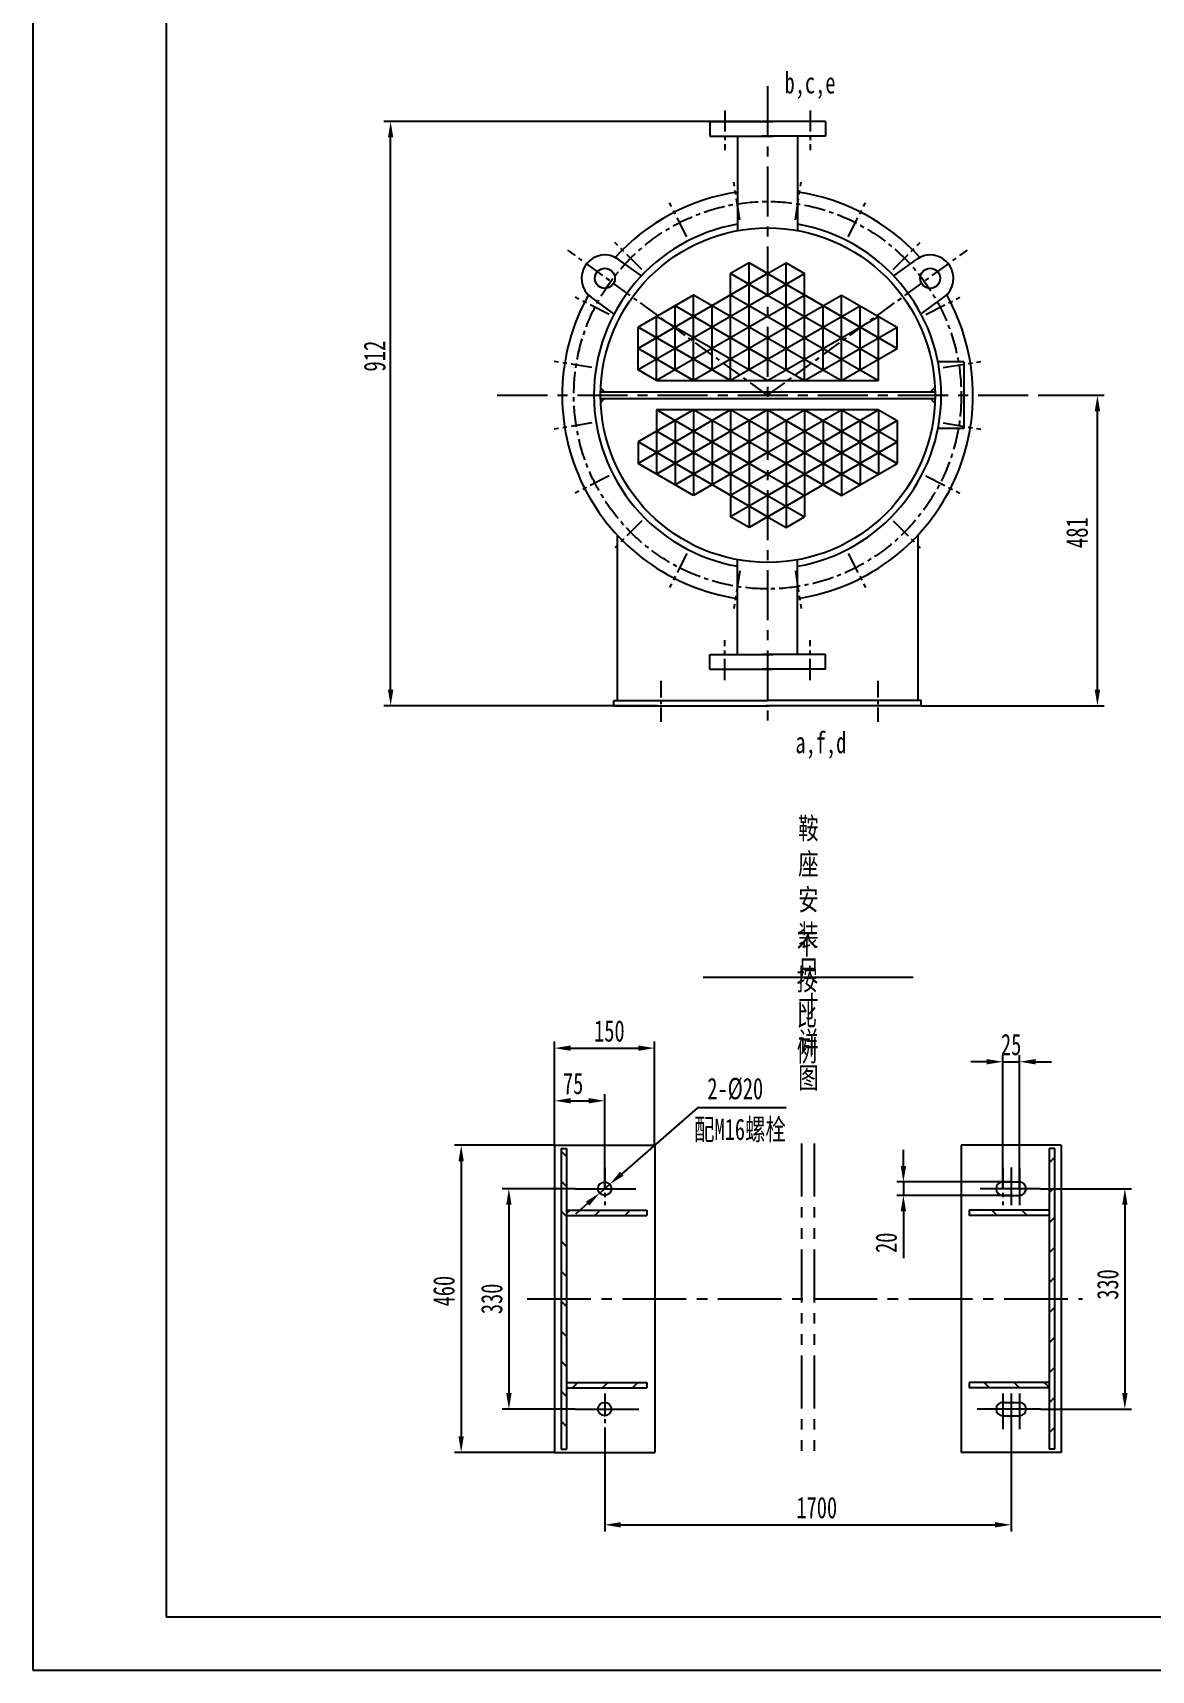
# Model space of a CAD drawing. Extents: x 12575 to 63012, y 39469 to 86293.
# Drawn here: x 12575 to 14249, y 39469 to 41921 of the extents above; entities that cross this region are included whole.
import ezdxf

# ---------------------------------------------------------------- set-up
doc = ezdxf.new("R2010")
doc.units = 0
for name, pattern in [('CENTER', [50.8, 31.75, -6.35, 6.35, -6.35]), ('CENTER2', [28.575, 19.05, -3.175, 3.175, -3.175]), ('CENTERX2', [4, 2.5, -0.5, 0.5, -0.5]), ('PHANTOM2', [31.75, 15.875, -3.175, 3.175, -3.175, 3.175, -3.175])]:
    doc.linetypes.add(name, pattern=pattern)
doc.layers.get('0').update_dxf_attribs({"linetype": 'CONTINUOUS'})
doc.layers.get('DEFPOINTS').update_dxf_attribs({"color": 1, "linetype": 'PHANTOM2'})
doc.layers.add('CCX', color=1, linetype='CONTINUOUS')
doc.layers.add('DD', color=1, linetype='CENTER')
doc.styles.add('HZ', font='SIMFANG.TTF', dxfattribs={"width": 0.7})
doc.styles.add('HZ123', font='SIMFANG.TTF', dxfattribs={"width": 0.7, "height": 2.5})
doc.dimstyles.new('ISO-25$0', dxfattribs={"dimscale": 8, "dimtxt": 4, "dimasz": 3, "dimexe": 1.25, "dimexo": 0, "dimgap": 1.2, "dimtad": 1, "dimdec": 0, "dimtxsty": 'HZ', "dimcen": 0, "dimclrd": 256, "dimclrt": 256, "dimazin": 3, "dimtm": 1e-09, "dimtfac": 8, "dimtdec": 0, "dimtmove": 0, "dimatfit": 3})
doc.dimstyles.new('ISO-25$3', dxfattribs={"dimscale": 8, "dimtxt": 4, "dimasz": 3, "dimexe": 1.25, "dimexo": 0, "dimgap": 1.5, "dimtad": 2, "dimtih": 1, "dimtoh": 1, "dimdec": 0, "dimtxsty": 'HZ', "dimcen": -2.5, "dimazin": 3, "dimtm": 1e-09, "dimtfac": 8, "dimtdec": 0, "dimtmove": 0, "dimatfit": 3})
pattern_1 = [(45, (8091.352, 47873.45), (-22.45064, 22.45064), [])]
pattern_2 = [(135, (8091.352, 47873.45), (-22.45064, -22.45064), [])]

# ---------------------------------------------------------------- blocks, each defined once
blk = doc.blocks.new('*D15')
at = {"layer": 'CCX', "color": 0}
for p, q in [((13665, 41788.1), (13100.4, 41788.1)), ((13509.8, 40913.1), (13100.4, 40913.1))]:
    blk.add_line(p, q, dxfattribs=at)
at = {"layer": 'CCX'}
blk.add_line((13110.4, 40937.1), (13110.4, 41764.1), dxfattribs=at)
for points in [[(13106.4, 41764.1), (13114.4, 41764.1), (13110.4, 41788.1)], [(13106.4, 40937.1), (13114.4, 40937.1), (13110.4, 40913.1)]]:
    blk.add_solid(points, dxfattribs=at)
at = {"layer": 'DEFPOINTS', "color": 0}
for p in [(13110.4, 41788.1), (13665, 41788.1), (13509.8, 40913.1)]:
    blk.add_point(p, dxfattribs=at)
blk = doc.blocks.new('*D14')
at = {"layer": 'CCX', "color": 0}
for p, q in [((14080.4, 41378.1), (14178.7, 41378.1)), ((13904.8, 40913.1), (14178.7, 40913.1))]:
    blk.add_line(p, q, dxfattribs=at)
at = {"layer": 'CCX'}
blk.add_line((14168.7, 40937.1), (14168.7, 41354.1), dxfattribs=at)
for points in [[(14164.7, 41354.1), (14172.7, 41354.1), (14168.7, 41378.1)], [(14164.7, 40937.1), (14172.7, 40937.1), (14168.7, 40913.1)]]:
    blk.add_solid(points, dxfattribs=at)
at = {"layer": 'DEFPOINTS', "color": 0}
for p in [(14080.4, 41378.1), (14168.7, 41378.1), (13904.8, 40913.1)]:
    blk.add_point(p, dxfattribs=at)
blk = doc.blocks.new('*D13')
at = {"layer": 'CCX'}
for p, q in [((13878.2, 40224.1), (13878.2, 40248.1)), ((13878.2, 40200.1), (13878.2, 40180.1)), ((13878.2, 40156.1), (13878.2, 40086.1))]:
    blk.add_line(p, q, dxfattribs=at)
at = {"layer": 'CCX', "color": 0}
for p, q in [((14039.5, 40200.1), (13868.2, 40200.1)), ((14039.5, 40180.1), (13868.2, 40180.1))]:
    blk.add_line(p, q, dxfattribs=at)
at = {"layer": 'CCX'}
for points in [[(13874.2, 40224.1), (13882.2, 40224.1), (13878.2, 40200.1)], [(13874.2, 40156.1), (13882.2, 40156.1), (13878.2, 40180.1)]]:
    blk.add_solid(points, dxfattribs=at)
at = {"layer": 'DEFPOINTS', "color": 0}
for p in [(14039.5, 40200.1), (13878.2, 40180.1), (14039.5, 40180.1)]:
    blk.add_point(p, dxfattribs=at)
at = {"layer": 'CCX', "insert": (13852.6, 40109.1), "char_height": 32, "attachment_point": 5, "rotation": 90, "style": 'HZ'}
blk.add_mtext('20', dxfattribs=at)
blk = doc.blocks.new('*D35')
at = {"layer": 'CCX', "color": 0}
for p, q in [((13570, 40311.3), (13456.6, 40212.4)), ((13666.5, 40311.3), (13570, 40311.3)), ((13423.4, 40183.5), (13438.5, 40196.7)), ((13405.3, 40167.7), (13387.2, 40152))]:
    blk.add_line(p, q, dxfattribs=at)
for points in [[(13453.9, 40215.4), (13459.2, 40209.4), (13438.5, 40196.7)], [(13402.7, 40170.7), (13407.9, 40164.7), (13423.4, 40183.5)]]:
    blk.add_solid(points, dxfattribs=at)
at = {"layer": 'DEFPOINTS', "color": 0}
for p in [(13438.5, 40196.7), (13423.4, 40183.5)]:
    blk.add_point(p, dxfattribs=at)
at = {"layer": 'CCX', "color": 0, "insert": (13626.4, 40339.3), "char_height": 32, "attachment_point": 5, "style": 'HZ'}
blk.add_mtext('2-{\\Ftxt|c134;%%C}20', dxfattribs=at)
blk = doc.blocks.new('*D36')
at = {"layer": 'CCX', "color": 0}
for p, q in [((13355.9, 40255.1), (13355.9, 40331.7)), ((13430.9, 40190.1), (13430.9, 40331.7))]:
    blk.add_line(p, q, dxfattribs=at)
at = {"layer": 'CCX'}
blk.add_line((13379.9, 40321.7), (13406.9, 40321.7), dxfattribs=at)
for points in [[(13379.9, 40325.7), (13379.9, 40317.7), (13355.9, 40321.7)], [(13406.9, 40325.7), (13406.9, 40317.7), (13430.9, 40321.7)]]:
    blk.add_solid(points, dxfattribs=at)
at = {"layer": 'DEFPOINTS', "color": 0}
for p in [(13430.9, 40321.7), (13355.9, 40255.1), (13430.9, 40190.1)]:
    blk.add_point(p, dxfattribs=at)
at = {"layer": 'CCX', "insert": (13383.7, 40347.3), "char_height": 32, "attachment_point": 5, "style": 'HZ'}
blk.add_mtext('75', dxfattribs=at)
blk = doc.blocks.new('*D37')
at = {"layer": 'CCX', "color": 0}
for p, q in [((13355.9, 40255.1), (13355.9, 40410.5)), ((13505.5, 40255.1), (13505.5, 40410.5))]:
    blk.add_line(p, q, dxfattribs=at)
at = {"layer": 'CCX'}
blk.add_line((13379.9, 40400.5), (13481.5, 40400.5), dxfattribs=at)
for points in [[(13379.9, 40404.5), (13379.9, 40396.5), (13355.9, 40400.5)], [(13481.5, 40404.5), (13481.5, 40396.5), (13505.5, 40400.5)]]:
    blk.add_solid(points, dxfattribs=at)
at = {"layer": 'DEFPOINTS', "color": 0}
for p in [(13505.5, 40400.5), (13355.9, 40255.1), (13505.5, 40255.1)]:
    blk.add_point(p, dxfattribs=at)
at = {"layer": 'CCX', "insert": (13437.9, 40426.1), "char_height": 32, "attachment_point": 5, "style": 'HZ'}
blk.add_mtext('150', dxfattribs=at)
blk = doc.blocks.new('*D38')
at = {"layer": 'CCX', "color": 0}
for p, q in [((13386.7, 40190.1), (13277.5, 40190.1)), ((13386.7, 39860.1), (13277.5, 39860.1))]:
    blk.add_line(p, q, dxfattribs=at)
at = {"layer": 'CCX'}
blk.add_line((13287.5, 40166.1), (13287.5, 39884.1), dxfattribs=at)
for points in [[(13283.5, 40166.1), (13291.5, 40166.1), (13287.5, 40190.1)], [(13283.5, 39884.1), (13291.5, 39884.1), (13287.5, 39860.1)]]:
    blk.add_solid(points, dxfattribs=at)
at = {"layer": 'DEFPOINTS', "color": 0}
for p in [(13386.7, 40190.1), (13287.5, 39860.1), (13386.7, 39860.1)]:
    blk.add_point(p, dxfattribs=at)
at = {"layer": 'CCX', "insert": (13261.9, 40025.1), "char_height": 32, "attachment_point": 5, "rotation": 90, "style": 'HZ'}
blk.add_mtext('330', dxfattribs=at)
blk = doc.blocks.new('*D39')
at = {"layer": 'CCX', "color": 0}
for p, q in [((13355.9, 40255.1), (13206, 40255.1)), ((13355.9, 39795.1), (13206, 39795.1))]:
    blk.add_line(p, q, dxfattribs=at)
at = {"layer": 'CCX'}
blk.add_line((13216, 40231.1), (13216, 39819.1), dxfattribs=at)
for points in [[(13212, 40231.1), (13220, 40231.1), (13216, 40255.1)], [(13212, 39819.1), (13220, 39819.1), (13216, 39795.1)]]:
    blk.add_solid(points, dxfattribs=at)
at = {"layer": 'DEFPOINTS', "color": 0}
for p in [(13355.9, 40255.1), (13216, 39795.1), (13355.9, 39795.1)]:
    blk.add_point(p, dxfattribs=at)
at = {"layer": 'CCX', "insert": (13190.3, 40036.7), "char_height": 32, "attachment_point": 5, "rotation": 90, "style": 'HZ'}
blk.add_mtext('460 ', dxfattribs=at)
blk = doc.blocks.new('*D40')
at = {"layer": 'CCX', "color": 0}
for p, q in [((13430.9, 39829.8), (13430.9, 39676.8)), ((14039.5, 39829.8), (14039.5, 39676.8))]:
    blk.add_line(p, q, dxfattribs=at)
at = {"layer": 'CCX'}
blk.add_line((13454.9, 39686.8), (14015.5, 39686.8), dxfattribs=at)
for points in [[(13454.9, 39690.8), (13454.9, 39682.8), (13430.9, 39686.8)], [(14015.5, 39690.8), (14015.5, 39682.8), (14039.5, 39686.8)]]:
    blk.add_solid(points, dxfattribs=at)
at = {"layer": 'DEFPOINTS', "color": 0}
for p in [(13430.9, 39829.8), (14039.5, 39829.8), (14039.5, 39686.8)]:
    blk.add_point(p, dxfattribs=at)
at = {"layer": 'CCX', "insert": (13748.5, 39712.4), "char_height": 32, "attachment_point": 5, "style": 'HZ'}
blk.add_mtext('1700', dxfattribs=at)
blk = doc.blocks.new('*D41')
at = {"layer": 'CCX', "color": 0}
for p, q in [((14027, 40190.1), (14027, 40390.1)), ((14052, 40190.1), (14052, 40390.1))]:
    blk.add_line(p, q, dxfattribs=at)
at = {"layer": 'CCX'}
for p, q in [((14003, 40380.1), (13979, 40380.1)), ((14027, 40380.1), (14052, 40380.1)), ((14076, 40380.1), (14100, 40380.1))]:
    blk.add_line(p, q, dxfattribs=at)
for points in [[(14003, 40384.1), (14003, 40376.1), (14027, 40380.1)], [(14076, 40384.1), (14076, 40376.1), (14052, 40380.1)]]:
    blk.add_solid(points, dxfattribs=at)
at = {"layer": 'DEFPOINTS', "color": 0}
for p in [(14052, 40380.1), (14027, 40190.1), (14052, 40190.1)]:
    blk.add_point(p, dxfattribs=at)
at = {"layer": 'CCX', "insert": (14039.5, 40405.7), "char_height": 32, "attachment_point": 5, "style": 'HZ'}
blk.add_mtext('25', dxfattribs=at)
blk = doc.blocks.new('*D42')
at = {"layer": 'CCX', "color": 0}
for p, q in [((14083.7, 40190.1), (14219.8, 40190.1)), ((14083.7, 39860.1), (14219.8, 39860.1))]:
    blk.add_line(p, q, dxfattribs=at)
at = {"layer": 'CCX'}
blk.add_line((14209.8, 40166.1), (14209.8, 39884.1), dxfattribs=at)
for points in [[(14205.8, 40166.1), (14213.8, 40166.1), (14209.8, 40190.1)], [(14205.8, 39884.1), (14213.8, 39884.1), (14209.8, 39860.1)]]:
    blk.add_solid(points, dxfattribs=at)
at = {"layer": 'DEFPOINTS', "color": 0}
for p in [(14083.7, 40190.1), (14083.7, 39860.1), (14209.8, 39860.1)]:
    blk.add_point(p, dxfattribs=at)
at = {"layer": 'CCX', "insert": (14184.2, 40046.6), "char_height": 32, "attachment_point": 5, "rotation": 90, "style": 'HZ'}
blk.add_mtext('330', dxfattribs=at)

msp = doc.modelspace()

# ---------------------------------------------------------------- hatches: boundary and pattern name
h = msp.add_hatch()
h.set_pattern_fill('ANSI31', color=256, scale=10, style=0)
h.set_pattern_definition(pattern_1)
h.paths.add_polyline_path([(14096.5, 39800.1), (14104.5, 39800.1), (14104.5, 40025.1), (14096.5, 40025.1)])
h = msp.add_hatch()
h.set_pattern_fill('ANSI31', color=256, scale=10, angle=90, style=0)
h.set_pattern_definition(pattern_2)
h.paths.add_polyline_path([(14096.5, 39892.1), (14096.5, 39900.1), (13976.5, 39900.1), (13976.5, 39892.1)])
at = {"layer": 'CCX'}
h = msp.add_hatch(dxfattribs=at)
h.set_pattern_fill('ANSI31', color=256, scale=10, angle=90, style=0)
h.set_pattern_definition([(135, (8387.615, 47873.45), (-22.45064, -22.45064), [])])
h.paths.add_polyline_path([(13365.9, 40025.1), (13373.9, 40025.1), (13373.9, 40250.1), (13365.9, 40250.1)])
h.paths.add_polyline_path([(13365.9, 39800.1), (13373.9, 39800.1), (13373.9, 40025.1), (13365.9, 40025.1)])
h = msp.add_hatch(dxfattribs=at)
h.set_pattern_fill('ANSI31', color=256, scale=10, style=0)
h.set_pattern_definition(pattern_1)
h.paths.add_polyline_path([(14104.5, 40250.1), (14096.5, 40250.1), (14096.5, 40025.1), (14104.5, 40025.1)])
h = msp.add_hatch(dxfattribs=at)
h.set_pattern_fill('ANSI31', color=256, scale=10, style=0)
h.set_pattern_definition([(45, (8387.615, 47873.45), (-22.45064, 22.45064), [])])
h.paths.add_polyline_path([(13373.9, 40158.1), (13373.9, 40150.1), (13493.9, 40150.1), (13493.9, 40158.1)])
h.paths.add_polyline_path([(13493.9, 39892.1), (13493.9, 39900.1), (13373.9, 39900.1), (13373.9, 39892.1)])
h = msp.add_hatch(dxfattribs=at)
h.set_pattern_fill('ANSI31', color=256, scale=10, angle=90, style=0)
h.set_pattern_definition(pattern_2)
h.paths.add_polyline_path([(13976.5, 40158.1), (13976.5, 40150.1), (14096.5, 40150.1), (14096.5, 40158.1)])

# ---------------------------------------------------------------- linework, layer by layer
for p, q in [((12774.5, 44141.1), (12774.5, 39549.1)), ((13588.2, 41788.1), (13588.2, 41766.1)), ((13588.2, 41788.1), (13683.1, 41788.1)), ((13588.2, 41788.1), (13588.2, 41766.1)), ((13588.2, 41788.1), (13588.2, 41766.1)), ((13588.2, 41788.1), (13683.1, 41788.1)), ((13761.3, 41788.1), (13666.5, 41788.1)), ((13761.3, 41788.1), (13666.5, 41788.1)), ((13761.3, 41788.1), (13761.3, 41766.1)), ((13761.3, 41788.1), (13761.3, 41766.1)), ((13761.3, 41788.1), (13761.3, 41766.1)), ((13588.2, 41766.1), (13683.1, 41766.1)), ((13629.8, 41766.1), (13629.8, 41624.4)), ((13761.3, 41766.1), (13666.5, 41766.1)), ((13719.8, 41766.1), (13719.8, 41624.6)), ((13485.8, 41556.7), (13451.8, 41581.4)), ((13863.8, 41556.7), (13897.7, 41581.4)), ((13444.6, 41500.1), (13410.7, 41524.8)), ((13904.9, 41500.1), (13938.9, 41524.8)), ((13968.6, 41428.1), (13929.9, 41428.1)), ((13968.6, 41428.1), (13968.6, 41328.1)), ((13425, 41388.8), (13430.7, 41383.1)), ((13924.5, 41388.8), (13918.8, 41383.1)), ((13424.8, 41383.1), (13925.7, 41383.1)), ((13424.8, 41373.1), (13925.7, 41373.1)), ((13425, 41367.4), (13430.7, 41373.1)), ((13924.5, 41367.4), (13918.8, 41373.1)), ((13968.6, 41328.1), (13929.9, 41328.1)), ((13449.8, 41168.5), (13449.8, 40921.1)), ((13899.8, 41168.5), (13899.8, 40921.1)), ((13629.8, 40990.1), (13629.8, 41131.8)), ((13719.8, 40990.1), (13719.8, 41131.6)), ((13588.2, 40968.1), (13588.2, 40990.1)), ((13588.2, 40968.1), (13588.2, 40990.1)), ((13588.2, 40968.1), (13588.2, 40990.1)), ((13588.2, 40990.1), (13683.1, 40990.1)), ((13761.3, 40990.1), (13666.5, 40990.1)), ((13761.3, 40968.1), (13761.3, 40990.1)), ((13761.3, 40968.1), (13761.3, 40990.1)), ((13761.3, 40968.1), (13761.3, 40990.1)), ((13588.2, 40968.1), (13683.1, 40968.1)), ((13588.2, 40968.1), (13683.1, 40968.1)), ((13761.3, 40968.1), (13666.5, 40968.1)), ((13761.3, 40968.1), (13666.5, 40968.1)), ((13444.8, 40913.1), (13444.8, 40921.1)), ((13444.8, 40921.1), (13674.8, 40921.1)), ((13904.8, 40921.1), (13674.8, 40921.1)), ((13904.8, 40913.1), (13904.8, 40921.1)), ((13444.8, 40913.1), (13677.3, 40913.1)), ((13904.8, 40913.1), (13672.3, 40913.1)), ((13355.9, 40255.1), (13355.9, 39795.1)), ((13355.9, 40255.1), (13505.9, 40255.1)), ((13365.9, 40250.1), (13365.9, 39800.1)), ((13365.9, 40250.1), (13373.9, 40250.1)), ((13373.9, 40250.1), (13373.9, 39800.1)), ((13505.9, 40255.1), (13505.9, 39795.1)), ((13964.5, 40255.1), (13964.5, 39795.1)), ((14114.5, 40255.1), (13964.5, 40255.1)), ((14096.5, 40250.1), (14096.5, 39800.1)), ((14104.5, 40250.1), (14096.5, 40250.1)), ((14104.5, 40250.1), (14104.5, 39800.1)), ((14114.5, 40255.1), (14114.5, 39795.1)), ((14027, 40200.1), (14052, 40200.1)), ((14027, 40180.1), (14052, 40180.1)), ((13373.9, 40158.1), (13493.9, 40158.1)), ((13373.9, 40150.1), (13493.9, 40150.1)), ((13493.9, 40158.1), (13493.9, 40150.1)), ((14096.5, 40158.1), (13976.5, 40158.1)), ((13976.5, 40158.1), (13976.5, 40150.1)), ((14096.5, 40150.1), (13976.5, 40150.1)), ((13373.9, 39900.1), (13493.9, 39900.1)), ((13373.9, 39892.1), (13493.9, 39892.1)), ((13493.9, 39900.1), (13493.9, 39892.1)), ((14096.5, 39900.1), (13976.5, 39900.1)), ((13976.5, 39900.1), (13976.5, 39892.1)), ((14096.5, 39892.1), (13976.5, 39892.1)), ((14027, 39850.1), (14052, 39850.1)), ((13355.9, 39795.1), (13505.9, 39795.1)), ((13365.9, 39800.1), (13373.9, 39800.1)), ((14114.5, 39795.1), (13964.5, 39795.1)), ((14104.5, 39800.1), (14096.5, 39800.1)), ((12774.5, 39549.1), (19222.5, 39549.1))]:
    msp.add_line(p, q)
for centre, radius in [((13675.2, 41378.1), 250.5), ((13431.2, 41553.1), 15), ((13918.3, 41553.1), 15), ((13430.9, 40190.1), 10), ((13430.9, 39860.1), 10)]:
    msp.add_circle(centre, radius)
for centre, radius, start, end in [((13674.8, 41378.1), 307.5, 98.415, 137.8501), ((13674.8, 41378.1), 307.5, 42.1499, 81.585), ((13674.8, 41378.1), 260, 99.9668, 260.0332), ((13674.8, 41378.1), 260, 279.9668, 80.0332), ((13431.2, 41553.1), 35, 54, 234), ((13918.3, 41553.1), 35, 306, 126), ((13674.8, 41378.1), 307.5, 150.7477, 261.585), ((13674.8, 41378.1), 307.5, 278.415, 29.2523), ((14027, 40190.1), 10, 90, 270), ((14052, 40190.1), 10, 270, 90), ((14027, 39860.1), 10, 90, 270), ((14052, 39860.1), 10, 270, 90)]:
    msp.add_arc(centre, radius, start, end)
for p, q in [((12574.5, 44221.1), (12574.5, 39469.1)), ((13674.8, 41560.1), (13480.8, 41448.1)), ((13647.1, 41576.1), (13619.3, 41560.1)), ((13674.8, 41528.1), (13619.3, 41560.1)), ((13619.3, 41400.1), (13619.3, 41560.1)), ((13647.1, 41416.1), (13647.1, 41576.1)), ((13674.8, 41560.1), (13647.1, 41576.1)), ((13674.8, 41560.1), (13702.5, 41576.1)), ((13674.8, 41560.1), (13868.8, 41448.1)), ((13674.8, 41528.1), (13730.2, 41560.1)), ((13702.5, 41416.1), (13702.5, 41576.1)), ((13702.5, 41576.1), (13730.2, 41560.1)), ((13730.2, 41400.1), (13730.2, 41560.1)), ((13674.8, 41528.1), (13480.8, 41416.1)), ((13563.9, 41528.1), (13480.8, 41480.1)), ((13674.8, 41432.1), (13536.2, 41512.1)), ((13536.2, 41416.1), (13536.2, 41512.1)), ((13674.8, 41464.1), (13563.9, 41528.1)), ((13563.9, 41400.1), (13563.9, 41528.1)), ((13591.6, 41416.1), (13591.6, 41512.1)), ((13674.8, 41496.1), (13619.3, 41528.1)), ((13674.8, 41464.1), (13785.6, 41528.1)), ((13674.8, 41528.1), (13841, 41432.1)), ((13674.8, 41496.1), (13730.2, 41528.1)), ((13674.8, 41432.1), (13813.3, 41512.1)), ((13757.9, 41416.1), (13757.9, 41512.1)), ((13785.6, 41400.1), (13785.6, 41528.1)), ((13785.6, 41528.1), (13868.8, 41480.1)), ((13813.3, 41416.1), (13813.3, 41512.1)), ((13674.8, 41400.1), (13508.5, 41496.1)), ((13674.8, 41496.1), (13508.5, 41400.1)), ((13508.5, 41400.1), (13508.5, 41496.1)), ((13674.8, 41400.1), (13841, 41496.1)), ((13674.8, 41496.1), (13841, 41400.1)), ((13841, 41400.1), (13841, 41496.1)), ((13480.8, 41416.1), (13480.8, 41480.1)), ((13619.3, 41400.1), (13480.8, 41480.1)), ((13674.8, 41464.1), (13563.9, 41400.1)), ((13674.8, 41464.1), (13785.6, 41400.1)), ((13730.2, 41400.1), (13868.8, 41480.1)), ((13868.8, 41448.1), (13868.8, 41480.1)), ((13563.9, 41400.1), (13480.8, 41448.1)), ((13785.6, 41400.1), (13868.8, 41448.1)), ((13508.5, 41400.1), (13480.8, 41416.1)), ((13674.8, 41432.1), (13619.3, 41400.1)), ((13674.8, 41432.1), (13730.2, 41400.1)), ((13508.5, 41400.1), (13841, 41400.1)), ((13619.3, 41356.1), (13480.8, 41276.1)), ((13563.9, 41356.1), (13480.8, 41308.1)), ((13674.8, 41356.1), (13508.5, 41260.1)), ((13674.8, 41260.1), (13508.5, 41356.1)), ((13508.5, 41356.1), (13508.5, 41260.1)), ((13841, 41356.1), (13508.5, 41356.1)), ((13536.2, 41340.1), (13536.2, 41244.1)), ((13674.8, 41292.1), (13563.9, 41356.1)), ((13563.9, 41356.1), (13563.9, 41228.1)), ((13591.6, 41340.1), (13591.6, 41244.1)), ((13674.8, 41324.1), (13619.3, 41356.1)), ((13619.3, 41356.1), (13619.3, 41196.1)), ((13647.1, 41340.1), (13647.1, 41180.1)), ((13674.8, 41356.1), (13841, 41260.1)), ((13674.8, 41324.1), (13730.2, 41356.1)), ((13674.8, 41292.1), (13785.6, 41356.1)), ((13674.8, 41260.1), (13841, 41356.1)), ((13674.8, 41228.1), (13868.8, 41340.1)), ((13702.5, 41340.1), (13702.5, 41180.1)), ((13730.2, 41356.1), (13868.8, 41276.1)), ((13730.2, 41356.1), (13730.2, 41196.1)), ((13757.9, 41340.1), (13757.9, 41244.1)), ((13785.6, 41356.1), (13785.6, 41228.1)), ((13785.6, 41356.1), (13868.8, 41308.1)), ((13813.3, 41340.1), (13813.3, 41244.1)), ((13841, 41356.1), (13841, 41260.1)), ((13841, 41356.1), (13868.8, 41340.1)), ((13868.8, 41340.1), (13868.8, 41276.1)), ((13674.8, 41228.1), (13508.5, 41324.1)), ((13674.8, 41324.1), (13536.2, 41244.1)), ((13674.8, 41324.1), (13813.3, 41244.1)), ((13674.8, 41196.1), (13480.8, 41308.1)), ((13480.8, 41308.1), (13480.8, 41276.1)), ((13674.8, 41292.1), (13563.9, 41228.1)), ((13674.8, 41196.1), (13868.8, 41308.1)), ((13674.8, 41292.1), (13785.6, 41228.1)), ((13563.9, 41228.1), (13480.8, 41276.1)), ((13785.6, 41228.1), (13868.8, 41276.1)), ((13674.8, 41260.1), (13619.3, 41228.1)), ((13674.8, 41260.1), (13730.2, 41228.1)), ((13674.8, 41228.1), (13619.3, 41196.1)), ((13674.8, 41228.1), (13730.2, 41196.1)), ((13647.1, 41180.1), (13619.3, 41196.1)), ((13674.8, 41196.1), (13647.1, 41180.1)), ((13674.8, 41196.1), (13702.5, 41180.1)), ((13702.5, 41180.1), (13730.2, 41196.1)), ((13661.7, 40311.6), (13702.6, 40311.6)), ((12574.5, 39469.1), (19302.5, 39469.1))]:
    msp.add_line(p, q, dxfattribs=at)
at = {"layer": 'CCX', "color": 0}
msp.add_line((13578.6, 40507), (13892.9, 40507), dxfattribs=at)
at = {"layer": 'DD', "linetype": 'CENTERX2', "ltscale": 30}
for p, q in [((13674.8, 41840.6), (13674.8, 41363.1)), ((13270.1, 41378.1), (14080.4, 41378.1)), ((13674.8, 41356.1), (13674.8, 40880.6))]:
    msp.add_line(p, q, dxfattribs=at)
at = {"layer": 'DD'}
for p, q in [((13610.7, 41804.6), (13610.7, 41745)), ((13738.8, 41804.6), (13738.8, 41745)), ((13633.1, 41640.9), (13624.2, 41697.3)), ((13716.4, 41640.9), (13725.3, 41697.3)), ((13554, 41615.2), (13528, 41666.1)), ((13795.6, 41615.2), (13821.5, 41666.1)), ((13486.6, 41566.3), (13446.2, 41606.6)), ((13862.9, 41566.3), (13903.3, 41606.6)), ((13674.8, 41378.1), (13375.5, 41595.5)), ((13674.8, 41378.1), (13974.1, 41595.5)), ((13437.7, 41498.9), (13386.8, 41524.8)), ((13911.9, 41498.9), (13962.7, 41524.8)), ((13411.9, 41419.7), (13355.5, 41428.7)), ((13937.6, 41419.7), (13994, 41428.7)), ((13411.9, 41336.5), (13355.5, 41327.5)), ((13937.6, 41336.5), (13994, 41327.5)), ((13437.7, 41257.3), (13386.8, 41231.4)), ((13911.9, 41257.3), (13962.7, 41231.4)), ((13486.6, 41189.9), (13446.2, 41149.5)), ((13862.9, 41189.9), (13903.3, 41149.5)), ((13554, 41141), (13528, 41090.1)), ((13795.6, 41141), (13821.5, 41090.1)), ((13633.1, 41115.3), (13624.2, 41058.9)), ((13716.4, 41115.3), (13725.3, 41058.9)), ((13610.7, 40951.6), (13610.7, 41011.2)), ((13738.8, 40951.6), (13738.8, 41011.2)), ((13430.9, 40221.9), (13430.9, 40165.4)), ((14027, 40221.9), (14027, 40165.4)), ((13430.9, 39883.3), (13430.9, 39829.8)), ((14027, 39870.1), (14052, 39870.1))]:
    msp.add_line(p, q, dxfattribs=at)
at = {"layer": 'DD', "linetype": 'CENTERX2', "ltscale": 10}
for p, q in [((13514.8, 40950.4), (13514.8, 40889.1)), ((13839.8, 40950.4), (13839.8, 40889.1))]:
    msp.add_line(p, q, dxfattribs=at)
at = {"layer": 'DD', "linetype": 'PHANTOM2', "ltscale": 5}
for p, q in [((13725.6, 40257.9), (13725.6, 39792.3)), ((13744.8, 40257.9), (13744.8, 39792.3))]:
    msp.add_line(p, q, dxfattribs=at)
at = {"layer": 'DD', "linetype": 'CENTER2', "ltscale": 5}
for p, q in [((14039.5, 40221.9), (14039.5, 40165.4)), ((14052, 40221.9), (14052, 40165.4)), ((13386.7, 40190.1), (13477.4, 40190.1)), ((14083.7, 40190.1), (13993.1, 40190.1)), ((13314.8, 40025.1), (14146.4, 40025.1)), ((14027, 39883.3), (14027, 39829.8)), ((14039.5, 39883.3), (14039.5, 39829.8)), ((14052, 39883.3), (14052, 39829.8)), ((13386.7, 39860.1), (13483.3, 39860.1)), ((14083.7, 39860.1), (13987.1, 39860.1))]:
    msp.add_line(p, q, dxfattribs=at)
at = {"layer": 'DD'}
msp.add_circle((13674.8, 41378.1), 290, dxfattribs=at)

# ---------------------------------------------------------------- texts
at = {"layer": 'CCX', "style": 'HZ123', "width": 0.7}
for s, p in [('b,c,e', (13700.3, 41829.9)), ('a,f,d', (13716.5, 40842.1))]:
    msp.add_text(s, height=32, dxfattribs=at).set_placement(p)
at = {"layer": 'CCX', "char_height": 32.45, "attachment_point": 5, "rotation": 90, "style": 'HZ'}
for s, insert in [('912 ', (13086.6, 41436.6)), ('481', (14138.3, 41172.3))]:
    msp.add_mtext(s, dxfattribs=dict(at, insert=insert))
at = {"layer": 'CCX', "color": 0, "linetype": 'BYBLOCK', "char_height": 35.84, "width": 0.84, "attachment_point": 5, "style": 'HZ123'}
for s, insert in [('{\\H0.8929x;鞍座安装尺寸详图}', (13735.9, 40541.1)), ('\\P{\\H0.8929x;不按比例}', (13733.7, 40504.9))]:
    msp.add_mtext(s, dxfattribs=dict(at, insert=insert))
at = {"layer": 'CCX', "insert": (13633.5, 40277.2), "char_height": 32, "attachment_point": 5, "style": 'HZ'}
msp.add_mtext('配M16螺栓', dxfattribs=at)

# ---------------------------------------------------------------- dimensions: what is measured, and where the dimension line sits
at = {"layer": 'CCX'}
for base, p1, p2, text, picture, middle in [((13110.4, 41788.1), (13509.8, 40913.1), (13665, 41788.1), ' ', '*D15', (13110.4, 41412.5)), ((14168.7, 41378.1), (13904.8, 40913.1), (14080.4, 41378.1), ' ', '*D14', (14168.7, 41145.6)), ((13216, 39795.1), (13355.9, 40255.1), (13355.9, 39795.1), '460 ', '*D39', (13216, 40036.7)), ((13287.5, 39860.1), (13386.7, 40190.1), (13386.7, 39860.1), '330', '*D38', (13287.5, 40025.1)), ((14209.8, 39860.1), (14083.7, 40190.1), (14083.7, 39860.1), '330', '*D42', (14209.8, 40046.6))]:
    dim = msp.add_linear_dim(base=base, p1=p1, p2=p2, angle=90, text=text, dimstyle='ISO-25$0', dxfattribs=at)
    dim.commit()
    dim.dimension.update_dxf_attribs({"geometry": picture, "text_midpoint": middle, "dimtype": 160})
for base, p1, p2, picture, middle in [((13505.5, 40400.5), (13355.9, 40255.1), (13505.5, 40255.1), '*D37', (13437.9, 40400.5)), ((14052, 40380.1), (14027, 40190.1), (14052, 40190.1), '*D41', (14039.5, 40380.1)), ((13430.9, 40321.7), (13355.9, 40255.1), (13430.9, 40190.1), '*D36', (13383.7, 40321.7))]:
    dim = msp.add_linear_dim(base=base, p1=p1, p2=p2, dimstyle='ISO-25$0', dxfattribs=at)
    dim.commit()
    dim.dimension.update_dxf_attribs({"geometry": picture, "text_midpoint": middle, "dimtype": 160})
dim = msp.add_diameter_dim_2p(p1=(13423.4, 40183.5), p2=(13438.5, 40196.7), text='2-{\\Ftxt|c134;%%C}20', dimstyle='ISO-25$3', dxfattribs=at)
dim.commit()
dim.dimension.update_dxf_attribs({"geometry": '*D35', "text_midpoint": (13626.4, 40311.3), "dimtype": 163})
dim = msp.add_linear_dim(base=(13878.2, 40180.1), p1=(14039.5, 40200.1), p2=(14039.5, 40180.1), angle=90, dimstyle='ISO-25$0', dxfattribs=at)
dim.commit()
dim.dimension.update_dxf_attribs({"geometry": '*D13', "text_midpoint": (13852.6, 40109.1)})
dim = msp.add_linear_dim(base=(14039.5, 39686.8), p1=(13430.9, 39829.8), p2=(14039.5, 39829.8), text='1700', dimstyle='ISO-25$0', dxfattribs=at)
dim.commit()
dim.dimension.update_dxf_attribs({"geometry": '*D40', "text_midpoint": (13748.5, 39686.8), "dimtype": 160})

doc.saveas('drawing.dxf')
